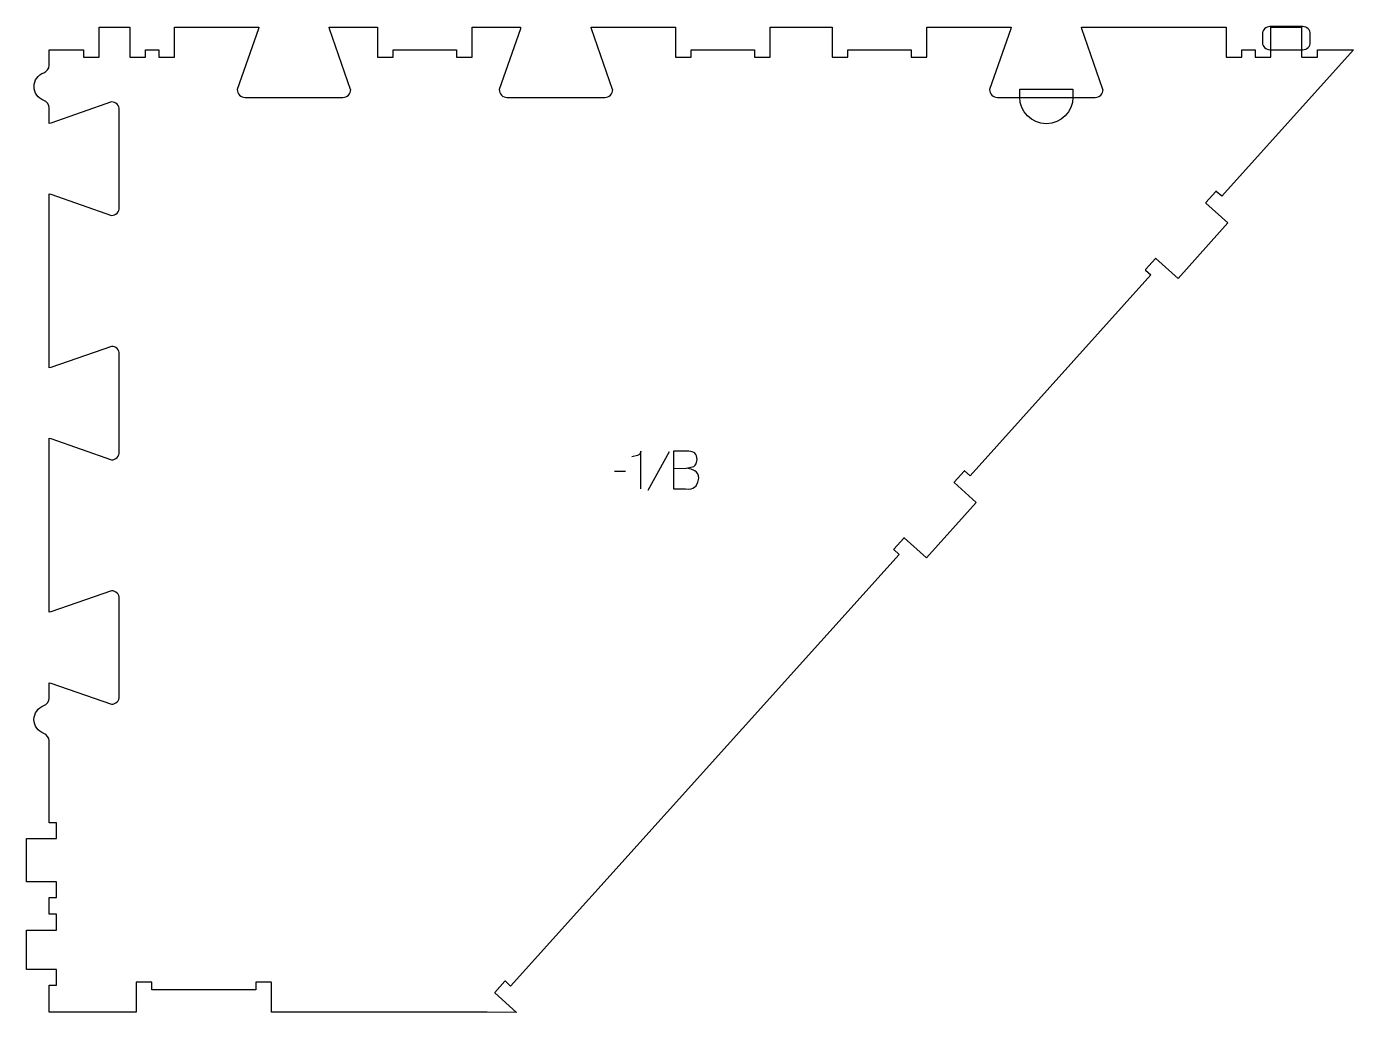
# Model space of a CAD drawing. Header units: millimetres. Extents: x -405 to 653, y -447 to 339.
import ezdxf

# ---------------------------------------------------------------- set-up
doc = ezdxf.new("R2010")
doc.units = ezdxf.units.MM
for name, color, linetype, true_color in [('1_ANYTOOL_1MMDEEP_LABELS_S', 2, 'Continuous', 0xffff00), ('4_ANYTOOL_CUTTHROUGH_OUTSI', 5, 'Continuous', 0x0000ff), ('5_ANYTOOL_HALF_MILL_9MM_IN', 3, 'Continuous', 0x00ff00)]:
    doc.layers.add(name, color=color, linetype=linetype, true_color=true_color)

msp = doc.modelspace()

# ---------------------------------------------------------------- linework, layer by layer
at = {"layer": '1_ANYTOOL_1MMDEEP_LABELS_S'}
for p, q in [((107.6, -0.5), (90.4, -31.2)), ((72.7, -16.1), (63.9, -16.2))]:
    msp.add_line(p, q, dxfattribs=at)
for points in [[(84.9, -30), (84.9, 0), (84.6, -1.1), (84.1, -2), (83.3, -2.8), (82.2, -3.4), (77.9, -4.3)], [(111, -13.7), (121.5, -13.5), (127.2, -12), (128.3, -11.1), (129.1, -9.9), (129.8, -6.5), (129.4, -3.6), (128.8, -2.5), (128.1, -1.6), (127.2, -0.9), (126, -0.4), (123.1, 0), (111, 0)], [(111, 0), (111, -30), (120.7, -30), (123.2, -30.1), (125, -30), (126.5, -29.5), (127.8, -28.7), (129, -27.5), (130.5, -24.6), (131.1, -21.5), (130.9, -19.6), (130.3, -18), (129.4, -16.7), (128.1, -15.6), (125, -14.2), (121.5, -13.5)]]:
    msp.add_lwpolyline(points, dxfattribs=at)
at = {"layer": '4_ANYTOOL_CUTTHROUGH_OUTSI'}
msp.add_lwpolyline([(-209.7, -447.3), (-209.7, -423.5, 0.414214), (-209.9, -423.3), (-221.9, -423.3, 0.414214), (-222.2, -423.5), (-222.2, -429.3), (-305, -429.3), (-305, -423.5, 0.414214), (-305.2, -423.3), (-317.2, -423.3, 0.414214), (-317.5, -423.5), (-317.5, -447.3), (-387, -447.3), (-387, -425.8), (-381.2, -425.8, 0.414214), (-381, -425.5), (-381, -413.5, 0.414214), (-381.2, -413.3), (-405, -413.3), (-405, -381.7), (-381.2, -381.7, 0.414214), (-381, -381.5), (-381, -369.5, 0.414214), (-381.2, -369.2), (-387, -369.2), (-387, -355.8), (-381.2, -355.8, 0.414214), (-381, -355.5), (-381, -343.5, 0.414214), (-381.2, -343.3), (-405, -343.3), (-405, -308.8), (-381.2, -308.8, 0.414214), (-381, -308.5), (-381, -296.5, 0.414214), (-381.2, -296.3), (-387, -296.3), (-387, -230.9, 0.317837), (-391.2, -225, -0.707107), (-391.2, -202.8, 0.317837), (-387, -196.9), (-387, -184.5), (-385.6, -184.8), (-337.3, -201.7), (-337.2, -201.7, 0.414214), (-331, -195.4), (-331, -117.4, 0.414214), (-337.2, -111.2), (-337.3, -111.2), (-385.6, -128.1), (-387, -128.3), (-387, 10.4), (-385.6, 10.1), (-337.3, -6.8), (-337.2, -6.8, 0.414214), (-331, -0.5), (-331, 77.5, 0.414214), (-337.2, 83.7), (-337.3, 83.7), (-385.6, 66.8), (-387, 66.6), (-387, 205.3), (-385.6, 205), (-337.3, 188.1), (-337.2, 188.1, 0.414214), (-331, 194.4), (-331, 272.4, 0.414214), (-337.2, 278.6), (-337.3, 278.6), (-385.6, 261.7), (-387, 261.5), (-387, 273.9, 0.317837), (-391.2, 279.8, -0.707107), (-391.2, 301.9, 0.317837), (-387, 307.8), (-387, 320.2), (-359.5, 320.2), (-359.5, 314.5, 0.414214), (-359.2, 314.2), (-347.2, 314.2, 0.414214), (-347, 314.5), (-347, 338.2), (-322.5, 338.2), (-322.5, 314.5, 0.414214), (-322.2, 314.2), (-310.2, 314.2, 0.414214), (-310, 314.5), (-310, 320.2), (-299.5, 320.2), (-299.5, 314.5, 0.414214), (-299.2, 314.2), (-287.2, 314.2, 0.414214), (-287, 314.5), (-287, 338.2), (-264.2, 338.2), (-219.8, 338.2), (-220, 336.8), (-236.9, 288.5), (-236.9, 288.5, 0.414214), (-230.7, 282.2), (-152.7, 282.2, 0.414214), (-146.4, 288.5), (-146.5, 288.5), (-163.4, 336.8), (-163.6, 338.2), (-125, 338.2), (-125, 314.5, 0.414214), (-124.7, 314.2), (-112.7, 314.2, 0.414214), (-112.5, 314.5), (-112.5, 320.2), (-62, 320.2), (-62, 314.5, 0.414214), (-61.7, 314.2), (-49.7, 314.2, 0.414214), (-49.5, 314.5), (-49.5, 338.2), (-10.9, 338.2), (-11.1, 336.8), (-28, 288.5), (-28, 288.5, 0.414214), (-21.8, 282.2), (56.2, 282.2, 0.414214), (62.5, 288.5), (62.4, 288.5), (45.5, 336.8), (45.3, 338.2), (112.5, 338.2), (112.5, 314.5, 0.414214), (112.8, 314.2), (124.8, 314.2, 0.414214), (125, 314.5), (125, 320.2), (175.5, 320.2), (175.5, 314.5, 0.414214), (175.8, 314.2), (187.8, 314.2, 0.414214), (188, 314.5), (188, 338.2), (237.5, 338.2), (237.5, 314.5, 0.414214), (237.8, 314.2), (249.8, 314.2, 0.414214), (250, 314.5), (250, 320.2), (300.5, 320.2), (300.5, 314.5, 0.414214), (300.8, 314.2), (312.8, 314.2, 0.414214), (313, 314.5), (313, 338.2), (380.2, 338.2), (380, 336.8), (363.1, 288.5), (363.1, 288.5, 0.414214), (369.3, 282.2), (447.3, 282.2, 0.414214), (453.6, 288.5), (453.5, 288.5), (436.6, 336.8), (436.4, 338.2), (551.8, 338.2), (551.8, 314.5, 0.414214), (552, 314.2), (564, 314.2, 0.414214), (564.3, 314.5), (564.3, 320.2), (575, 320.2), (575, 314.5, 0.414214), (575.3, 314.2), (587.3, 314.2, 0.414214), (587.5, 314.5), (587.5, 338.2), (612, 338.2), (612, 314.5, 0.414214), (612.3, 314.2), (624.3, 314.2, 0.414214), (624.5, 314.5), (624.5, 320.2), (653.3, 320.2), (548.2, 203.5), (543.9, 207.3, 0.414214), (543.6, 207.3), (535.5, 198.4, 0.414214), (535.6, 198), (553.2, 182.1), (513.4, 137.9), (495.7, 153.8, 0.414214), (495.4, 153.8), (487.4, 144.9, 0.414214), (487.4, 144.5), (491.7, 140.7), (347.5, -19.5), (343.2, -15.6, 0.414214), (342.8, -15.7), (334.8, -24.6, 0.414214), (334.8, -24.9), (352.5, -40.8), (312.7, -85), (295, -69.1, 0.414214), (294.7, -69.2), (286.6, -78.1, 0.414214), (286.6, -78.4), (290.9, -82.3), (-18.9, -426.4), (-23.1, -422.5, 0.414214), (-23.5, -422.6), (-31.5, -431.5, 0.414214), (-31.5, -431.8), (-14.2, -447.4), (-37.6, -447.3)], format="xyb", close=True, dxfattribs=at)
at = {"layer": '5_ANYTOOL_HALF_MILL_9MM_IN'}
for points in [[(586.7, 338.7, 0.414214), (580.7, 332.7), (580.7, 326.2, 0.414214), (586.7, 320.2), (612.9, 320.2, 0.414214), (618.9, 326.2), (618.9, 332.7, 0.414214), (612.9, 338.7)], [(429.6, 282.5, -1), (387.1, 282.5), (387.1, 288.7), (429.6, 288.7)]]:
    msp.add_lwpolyline(points, format="xyb", close=True, dxfattribs=at)

doc.saveas('drawing.dxf')
